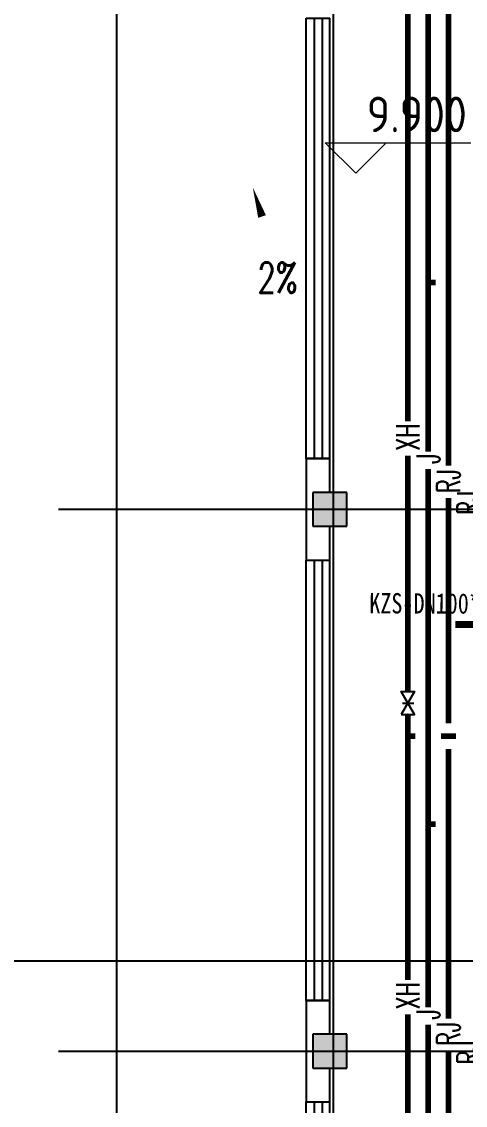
# Model space of a CAD drawing. Extents: x 0 to 2838408, y -923048 to 203859.
# Drawn here: x 2435317 to 2441865, y -661341 to -645341 of the extents above; entities that cross this region are included whole.
import ezdxf
from ezdxf.enums import TextEntityAlignment as Align

# ---------------------------------------------------------------- set-up
doc = ezdxf.new("R2010")
doc.units = 0
doc.header["$LTSCALE"] = 1000
doc.layers.add('A-ANNO-IDEN-LEVL', color=3, linetype='Continuous', lineweight=0)
doc.layers.add('A-ANNO-TXT', color=7, linetype='Continuous', lineweight=0, plot=False)
for name, color, linetype in [('COLUMN', 9, 'Continuous'), ('DIM_SYMB', 3, 'Continuous'), ('DOTE', 8, 'Continuous'), ('PIPE-消防', 1, 'Continuous'), ('PIPE-热给水', 5, 'Continuous'), ('PIPE-给水', 3, 'Continuous'), ('PUB_HATCH', 8, 'Continuous'), ('PUB_TEXT', 7, 'Continuous'), ('TEXT_消防', 7, 'Continuous'), ('TEXT_热给水', 7, 'Continuous'), ('TEXT_给水', 7, 'Continuous'), ('VALVE_消防', 7, 'Continuous'), ('WALL', 9, 'Continuous'), ('WINDOW', 4, 'Continuous'), ('XREF', 8, 'Continuous'), ('抗震支吊架', 2, 'Continuous')]:
    doc.layers.add(name, color=color, linetype=linetype)
doc.styles.add('_TCH_DIM', font='SIMPLEX', dxfattribs={"bigfont": 'GBCBIG'})
doc.styles.add('_TWT_PIPETEXT', font='SIMPLEX', dxfattribs={"width": 0.8, "height": 2.3, "bigfont": 'HZTXT'})
doc.styles.add('kzcad', font='', dxfattribs={"width": 0.8})
doc.styles.get("Standard").update_dxf_attribs({"font": 'geniso.shx', "bigfont": 'hztxt.shx'})
doc.styles.get('kzcad').set_extended_font_data('SimSun')

# ---------------------------------------------------------------- blocks, each defined once
blk = doc.blocks.new('$TCHSYS$WIN2D')
for p, q in [((-0.5, 0.5), (0.5, 0.5)), ((-0.5, 0.5), (-0.5, -0.5)), ((0.5, 0.5), (0.5, -0.5)), ((0.5, 0.1667), (-0.5, 0.1667)), ((0.5, -0.1667), (-0.5, -0.1667)), ((-0.5, -0.5), (0.5, -0.5))]:
    blk.add_line(p, q)
blk = doc.blocks.new('4F1')
at = {"layer": 'PUB_HATCH'}
for points in [[(2440116.7, -652291.3), (2439616.7, -652291.3), (2439616.7, -652791.3), (2440116.7, -652791.3)], [(2440116.7, -660291.3), (2439616.7, -660291.3), (2439616.7, -660791.3), (2440116.7, -660791.3)]]:
    blk.add_hatch(color=256, dxfattribs=at).paths.add_polyline_path(points)
blk.add_line((2439616.7, -651791.3), (2439616.7, -651791.3))
at = {"layer": 'A-ANNO-IDEN-LEVL'}
for p, q in [((2440247.4, -647580.5), (2439797.4, -647130.5)), ((2439797.4, -647130.5), (2441948.3, -647130.5)), ((2440247.4, -647580.5), (2440697.4, -647130.5))]:
    blk.add_line(p, q, dxfattribs=at)
at = {"layer": 'COLUMN'}
for p, q in [((2440116.7, -652291.3), (2439616.7, -652291.3)), ((2439616.7, -652291.3), (2439616.7, -652791.3)), ((2440116.7, -652791.3), (2440116.7, -652291.3)), ((2439616.7, -652791.3), (2440116.7, -652791.3)), ((2440116.7, -660291.3), (2439616.7, -660291.3)), ((2439616.7, -660291.3), (2439616.7, -660791.3)), ((2440116.7, -660791.3), (2440116.7, -660291.3)), ((2439616.7, -660791.3), (2440116.7, -660791.3))]:
    blk.add_line(p, q, dxfattribs=at)
at = {"layer": 'Defpoints', "color": 250}
blk.add_lwpolyline([(2326685.8, -586096.2), (2468623.3, -586096.2), (2468623.3, -659212.9), (2326685.8, -659212.9)], close=True, dxfattribs=at)
at = {"layer": 'DIM_SYMB'}
blk.add_lwpolyline([(2439034.2, -648747.6, 0, 0, 0), (2438728.3, -647788.9, 0, 120, 0), (2438865.1, -648217.6, 0, 0, 0)], format="xyseb", dxfattribs=at)
at = {"layer": 'DOTE'}
for p, q in [((2436716.7, -606941.3), (2436716.7, -690141.3)), ((2439916.7, -606941.3), (2439916.7, -690141.3)), ((2435862.3, -652541.3), (2453916.7, -652541.3)), ((2435862.3, -660541.3), (2453916.7, -660541.3))]:
    blk.add_line(p, q, dxfattribs=at)
at = {"layer": 'WALL'}
for p, q in [((2439866.7, -651791.3), (2439516.7, -651791.3)), ((2439516.7, -651791.3), (2439516.7, -652541.3)), ((2439866.7, -652291.3), (2439866.7, -651791.3)), ((2439516.7, -652541.3), (2439516.7, -653291.3)), ((2439866.7, -653291.3), (2439866.7, -652791.3)), ((2439516.7, -653291.3), (2439866.7, -653291.3)), ((2439866.7, -659791.3), (2439516.7, -659791.3)), ((2439516.7, -659791.3), (2439516.7, -660541.3)), ((2439866.7, -660291.3), (2439866.7, -659791.3)), ((2439516.7, -660541.3), (2439516.7, -661291.3)), ((2439866.7, -661291.3), (2439866.7, -660791.3)), ((2439516.7, -661291.3), (2439866.7, -661291.3))]:
    blk.add_line(p, q, dxfattribs=at)
at = {"layer": 'WINDOW', "xscale": -6500, "yscale": -350, "zscale": -6500, "rotation": 270.0000000003765}
for p in [(2439691.7, -648541.3), (2439691.7, -656541.3), (2439691.7, -664541.3)]:
    blk.add_blockref('$TCHSYS$WIN2D', p, dxfattribs=at)
at = {"layer": 'A-ANNO-TXT', "color": 7}
blk.add_text('9.900', height=525, dxfattribs=at).set_placement((2440409.3, -646973))
at = {"layer": 'PUB_TEXT', "color": 7, "style": '_TCH_DIM', "width": 0.705882}
blk.add_text('2%', height=446.25, dxfattribs=at).set_placement((2438797.1, -649343.9))
blk = doc.blocks.new('$VALVE$00000296')
for points in [[(-125, 72), (-125, -72), (125, 72), (125, -72), (-125, 72)], [(0, 60), (0, -64)]]:
    blk.add_lwpolyline(points)
for p in [(-125, 0), (125, 0)]:
    blk.add_point(p)

msp = doc.modelspace()

# ---------------------------------------------------------------- linework, layer by layer
at = {"layer": 'PIPE-消防', "ltscale": 1.5, "const_width": 82.5}
for points in [[(2441016.7, -651241.7), (2441016.7, -644314.2)], [(2441016.7, -655233.3), (2441016.7, -651749.2)], [(2441016.7, -655891.3), (2441016.7, -655570.8)], [(2441125.5, -655891.3), (2441016.7, -655891.3)], [(2441016.7, -659491.1), (2441016.7, -655891.3)], [(2441725.5, -655891.3), (2441508, -655891.3)], [(2441016.7, -668025), (2441016.7, -659998.5)]]:
    msp.add_lwpolyline(points, dxfattribs=at)
at = {"layer": 'PIPE-热给水', "ltscale": 1.5, "const_width": 82.5}
for points in [[(2441616.7, -651898.6), (2441616.7, -644847.4)], [(2441616.7, -655700), (2441616.7, -652374.5)], [(2441616.7, -660059.5), (2441616.7, -656082.5)], [(2441616.7, -668779.5), (2441616.7, -660535.4)]]:
    msp.add_lwpolyline(points, dxfattribs=at)
at = {"layer": 'PIPE-给水', "ltscale": 1.5, "const_width": 82.5}
for points in [[(2441316.7, -649191.3), (2441316.7, -644462.5)], [(2441425.5, -649191.3), (2441316.7, -649191.3)], [(2441316.7, -651688.4), (2441316.7, -649191.3)], [(2441316.7, -657191.3), (2441316.7, -651943.6)], [(2441425.5, -657191.3), (2441316.7, -657191.3)], [(2441316.7, -659893.6), (2441316.7, -657191.3)], [(2441316.7, -664691.3), (2441316.7, -660148.7)]]:
    msp.add_lwpolyline(points, dxfattribs=at)
at = {"layer": '抗震支吊架', "color": 2, "const_width": 100}
msp.add_lwpolyline([(2441716.7, -654241.3), (2442116.7, -654241.3)], dxfattribs=at)

# ---------------------------------------------------------------- block references
at = {"layer": 'VALVE_消防', "linetype": 'ByBlock', "xscale": 1.35, "yscale": 1.35, "zscale": 1.35, "rotation": 90}
msp.add_blockref('$VALVE$00000296', (2441016.7, -655402), dxfattribs=at)
at = {"layer": 'XREF'}
msp.add_blockref('4F1', (0, 0), dxfattribs=at)

# ---------------------------------------------------------------- texts
at = {"layer": 'TEXT_消防', "linetype": 'ByBlock', "style": '_TWT_PIPETEXT', "width": 0.64}
for p in [(2441189.2, -651674.2), (2441189.2, -659923.5)]:
    msp.add_text('XH', height=345, rotation=90, dxfattribs=at).set_placement(p)
at = {"layer": 'TEXT_热给水', "linetype": 'ByBlock', "style": '_TWT_PIPETEXT', "width": 0.64}
for p in [(2441789.2, -652299.5), (2442089.2, -652620), (2441789.2, -660460.4), (2442089.2, -660736.8)]:
    msp.add_text('RJ', height=345, rotation=90, dxfattribs=at).set_placement(p)
at = {"layer": 'TEXT_给水', "linetype": 'ByBlock', "style": '_TWT_PIPETEXT', "width": 0.64}
for p in [(2441489.2, -651868.6), (2441489.2, -660073.7)]:
    msp.add_text('J', height=345, rotation=90, dxfattribs=at).set_placement(p)
at = {"layer": '抗震支吊架', "color": 2, "style": 'kzcad', "width": 0.8}
msp.add_text('KZS-DN100*3+DN80-T', height=300, rotation=359.88539, dxfattribs=at).set_placement((2441916.7, -654081.3), align=Align.CENTER)

doc.saveas('drawing.dxf')
